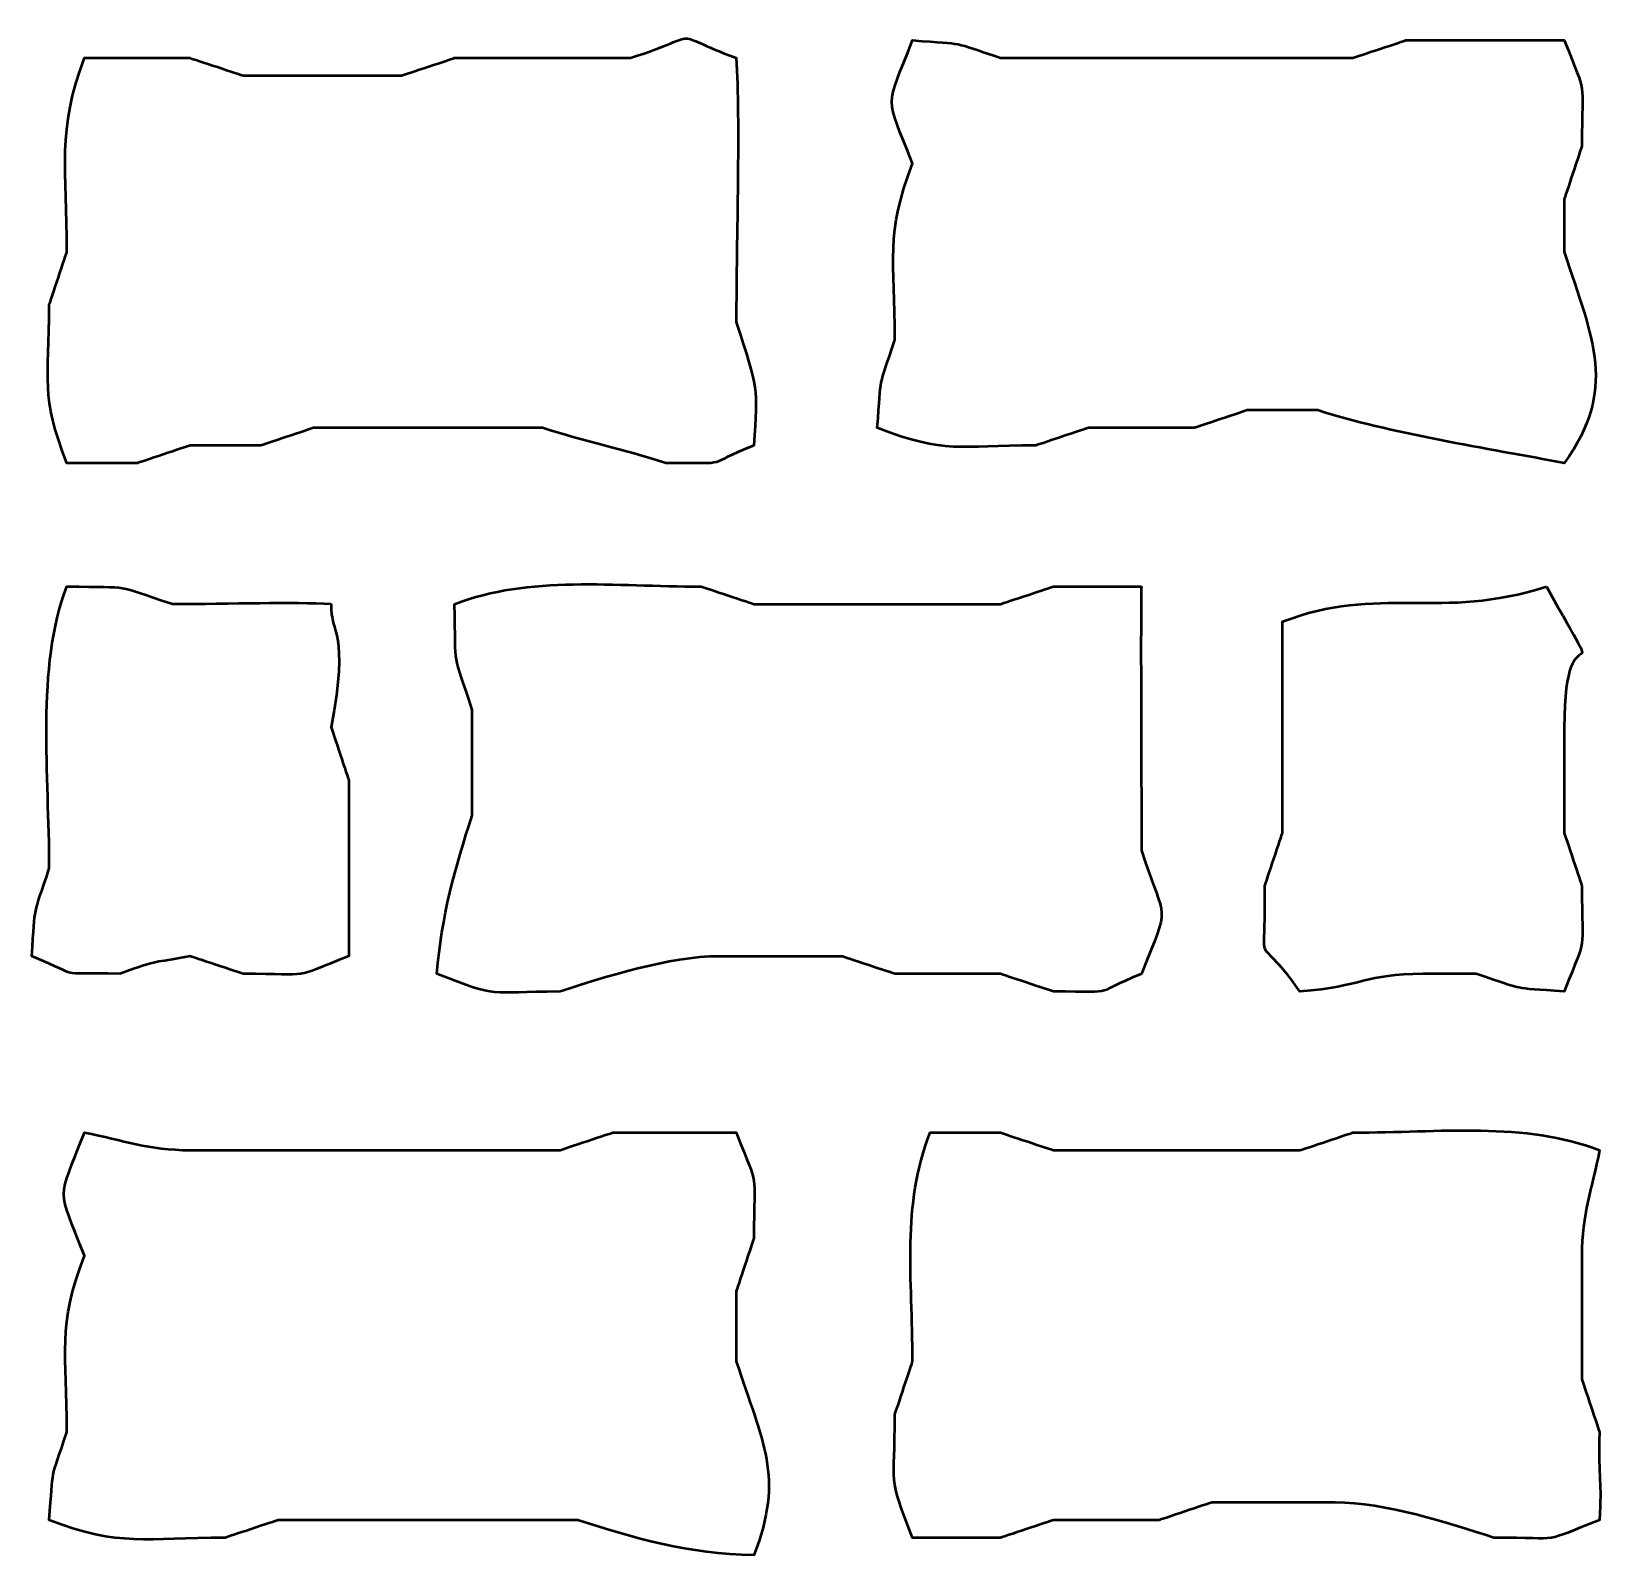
# Model space of a CAD drawing. Header units: centimetres. Extents: x -27.1 to 25.8, y -20 to 19.
# Drawn here: x -0.115 to 0.901, y -15.924 to -14.948 of the extents above; entities that cross this region are included whole.
import ezdxf

# ---------------------------------------------------------------- set-up
doc = ezdxf.new("R2010")
doc.units = ezdxf.units.CM
doc.header["$MEASUREMENT"] = 0
doc.layers.add('layer 1', color=7, linetype='Continuous')

msp = doc.modelspace()

# ---------------------------------------------------------------- linework, layer by layer
at = {"layer": 'layer 1', "color": 225, "lineweight": 50}
for points, knots in [([(0.33656, -15.13451), (0.33658, -15.07908), (0.33919, -15.00599), (0.33658, -14.96525), (0.33658, -14.96525), (0.29072, -14.94845), (0.31948, -14.94887), (0.26889, -14.96525), (0.26889, -14.96525), (0.26889, -14.96525), (0.15606, -14.96525), (0.15606, -14.96525), (0.15606, -14.96525), (0.15539, -14.96552), (0.1241, -14.97586), (0.12221, -14.97653), (0.12221, -14.97653), (0.12221, -14.97653), (0.02066, -14.97653), (0.02066, -14.97653), (0.02066, -14.97653), (0.02, -14.97626), (-0.01129, -14.96594), (-0.01318, -14.96527), (-0.01318, -14.96527), (-0.01318, -14.96527), (-0.08087, -14.96525), (-0.08087, -14.96525), (-0.08087, -14.96525), (-0.09875, -15.01135), (-0.09214, -15.03712), (-0.09214, -15.08937), (-0.09214, -15.08937), (-0.09241, -15.09004), (-0.10275, -15.12131), (-0.10343, -15.12322), (-0.10343, -15.12322), (-0.10343, -15.17323), (-0.1094, -15.18033), (-0.09214, -15.22477), (-0.09214, -15.22477), (-0.09214, -15.22477), (-0.04702, -15.22475), (-0.04702, -15.22475), (-0.04702, -15.22475), (-0.04636, -15.22448), (-0.01506, -15.21416), (-0.01318, -15.21348), (-0.01318, -15.21348), (-0.01318, -15.21348), (0.03195, -15.21348), (0.03195, -15.21348), (0.03195, -15.21348), (0.03262, -15.21321), (0.0639, -15.20289), (0.06579, -15.20219), (0.06579, -15.20219), (0.06579, -15.20219), (0.13348, -15.20221), (0.13348, -15.20221), (0.13348, -15.20221), (0.13348, -15.20221), (0.17861, -15.20219), (0.17861, -15.20219), (0.17861, -15.20219), (0.17861, -15.20219), (0.21246, -15.20221), (0.21246, -15.20221), (0.21246, -15.20221), (0.24053, -15.21131), (0.26336, -15.21566), (0.29143, -15.22475), (0.29143, -15.22475), (0.33678, -15.22477), (0.31375, -15.22673), (0.34785, -15.21348), (0.34785, -15.21348), (0.3503, -15.17506), (0.35084, -15.17853), (0.33656, -15.13451)], [0, 0, 0, 0, 0.047619, 0.047619, 0.047619, 0.047619, 0.0952381, 0.0952381, 0.0952381, 0.0952381, 0.1428571, 0.1428571, 0.1428571, 0.1428571, 0.1904762, 0.1904762, 0.1904762, 0.1904762, 0.2380952, 0.2380952, 0.2380952, 0.2380952, 0.2857143, 0.2857143, 0.2857143, 0.2857143, 0.3333333, 0.3333333, 0.3333333, 0.3333333, 0.3809524, 0.3809524, 0.3809524, 0.3809524, 0.4285714, 0.4285714, 0.4285714, 0.4285714, 0.4761905, 0.4761905, 0.4761905, 0.4761905, 0.5238095, 0.5238095, 0.5238095, 0.5238095, 0.5714286, 0.5714286, 0.5714286, 0.5714286, 0.6190476, 0.6190476, 0.6190476, 0.6190476, 0.6666667, 0.6666667, 0.6666667, 0.6666667, 0.7142857, 0.7142857, 0.7142857, 0.7142857, 0.7619048, 0.7619048, 0.7619048, 0.7619048, 0.8095238, 0.8095238, 0.8095238, 0.8095238, 0.8571429, 0.8571429, 0.8571429, 0.8571429, 0.9047619, 0.9047619, 0.9047619, 0.9047619, 1, 1, 1, 1]), ([(0.86693, -15.08933), (0.86693, -15.08933), (0.86693, -15.05547), (0.86693, -15.05547), (0.86693, -15.05547), (0.8672, -15.05481), (0.87754, -15.02353), (0.87822, -15.02163), (0.87822, -15.02163), (0.87822, -14.97526), (0.88193, -14.99255), (0.86693, -14.95394), (0.86693, -14.95394), (0.86693, -14.95394), (0.76538, -14.95394), (0.76538, -14.95394), (0.76538, -14.95394), (0.76472, -14.95421), (0.73343, -14.96456), (0.73154, -14.96524), (0.73154, -14.96524), (0.73154, -14.96524), (0.61872, -14.96524), (0.61872, -14.96524), (0.61872, -14.96524), (0.61872, -14.96524), (0.53973, -14.96523), (0.53973, -14.96523), (0.53973, -14.96523), (0.53973, -14.96523), (0.50589, -14.96524), (0.50589, -14.96524), (0.50589, -14.96524), (0.47277, -14.95427), (0.48513, -14.95668), (0.44948, -14.95394), (0.44948, -14.95394), (0.43189, -14.9993), (0.43189, -14.98759), (0.44948, -15.03293), (0.44948, -15.03293), (0.43187, -15.0783), (0.4382, -15.09463), (0.4382, -15.14576), (0.4382, -15.14576), (0.42722, -15.1789), (0.42965, -15.16653), (0.42691, -15.20218), (0.42691, -15.20218), (0.47136, -15.21942), (0.47845, -15.21344), (0.52844, -15.21345), (0.52844, -15.21345), (0.52911, -15.21318), (0.56043, -15.20285), (0.5623, -15.20217), (0.5623, -15.20217), (0.5623, -15.20217), (0.62999, -15.20218), (0.62999, -15.20218), (0.62999, -15.20218), (0.63066, -15.20191), (0.66197, -15.19156), (0.66385, -15.19089), (0.66385, -15.19089), (0.66385, -15.19089), (0.70898, -15.19088), (0.70898, -15.19088), (0.70898, -15.19088), (0.75408, -15.20552), (0.81853, -15.21558), (0.86693, -15.22474), (0.86693, -15.22474), (0.90088, -15.17708), (0.88558, -15.14693), (0.86693, -15.08933)], [0, 0, 0, 0, 0.05, 0.05, 0.05, 0.05, 0.1, 0.1, 0.1, 0.1, 0.15, 0.15, 0.15, 0.15, 0.2, 0.2, 0.2, 0.2, 0.25, 0.25, 0.25, 0.25, 0.3, 0.3, 0.3, 0.3, 0.35, 0.35, 0.35, 0.35, 0.4, 0.4, 0.4, 0.4, 0.45, 0.45, 0.45, 0.45, 0.5, 0.5, 0.5, 0.5, 0.55, 0.55, 0.55, 0.55, 0.6, 0.6, 0.6, 0.6, 0.65, 0.65, 0.65, 0.65, 0.7, 0.7, 0.7, 0.7, 0.75, 0.75, 0.75, 0.75, 0.8, 0.8, 0.8, 0.8, 0.85, 0.85, 0.85, 0.85, 0.9, 0.9, 0.9, 0.9, 1, 1, 1, 1]), ([(0.07711, -15.31494), (0.05272, -15.31338), (0.01292, -15.31496), (-0.02444, -15.31494), (-0.02444, -15.31494), (-0.06428, -15.30205), (-0.04778, -15.30464), (-0.09213, -15.30369), (-0.09213, -15.30369), (-0.11211, -15.35513), (-0.10341, -15.42512), (-0.10343, -15.48418), (-0.10343, -15.48418), (-0.1144, -15.51731), (-0.11196, -15.50495), (-0.1147, -15.5406), (-0.1147, -15.5406), (-0.07867, -15.55488), (-0.10392, -15.55089), (-0.05828, -15.55188), (-0.05828, -15.55188), (-0.03056, -15.54192), (-0.03895, -15.5456), (-0.01317, -15.5406), (-0.01317, -15.5406), (-0.0125, -15.54087), (0.0188, -15.5512), (0.02068, -15.55188), (0.02068, -15.55188), (0.06706, -15.55187), (0.04978, -15.55558), (0.08837, -15.5406), (0.08837, -15.5406), (0.08837, -15.5406), (0.08837, -15.42776), (0.08837, -15.42776), (0.08837, -15.42776), (0.0881, -15.42709), (0.07776, -15.39582), (0.0771, -15.39392), (0.0771, -15.39392), (0.08892, -15.33132), (0.07643, -15.33501), (0.07711, -15.31494)], [0, 0, 0, 0, 0.0833333, 0.0833333, 0.0833333, 0.0833333, 0.1666667, 0.1666667, 0.1666667, 0.1666667, 0.25, 0.25, 0.25, 0.25, 0.3333333, 0.3333333, 0.3333333, 0.3333333, 0.4166667, 0.4166667, 0.4166667, 0.4166667, 0.5, 0.5, 0.5, 0.5, 0.5833333, 0.5833333, 0.5833333, 0.5833333, 0.6666667, 0.6666667, 0.6666667, 0.6666667, 0.75, 0.75, 0.75, 0.75, 0.8333333, 0.8333333, 0.8333333, 0.8333333, 1, 1, 1, 1]), ([(0.59615, -15.30374), (0.59615, -15.30374), (0.53974, -15.30376), (0.53974, -15.30376), (0.53974, -15.30376), (0.53908, -15.30403), (0.50779, -15.31433), (0.5059, -15.31501), (0.5059, -15.31501), (0.5059, -15.31501), (0.47206, -15.31501), (0.47206, -15.31501), (0.47206, -15.31501), (0.47206, -15.31501), (0.34795, -15.31503), (0.34795, -15.31503), (0.34795, -15.31503), (0.34728, -15.31476), (0.31598, -15.30442), (0.31411, -15.30376), (0.31411, -15.30376), (0.25853, -15.30374), (0.20376, -15.29654), (0.15614, -15.31501), (0.15614, -15.31501), (0.15708, -15.35939), (0.15452, -15.34287), (0.16743, -15.3827), (0.16743, -15.3827), (0.16743, -15.3827), (0.16743, -15.41655), (0.16743, -15.41655), (0.16743, -15.41655), (0.16743, -15.41655), (0.16743, -15.45039), (0.16743, -15.45039), (0.16743, -15.45039), (0.15657, -15.48391), (0.14771, -15.51478), (0.14487, -15.55195), (0.14487, -15.55195), (0.18629, -15.56804), (0.17617, -15.56323), (0.22383, -15.56323), (0.22383, -15.56323), (0.25259, -15.55393), (0.29361, -15.54068), (0.32539, -15.54067), (0.32539, -15.54067), (0.32539, -15.54067), (0.40437, -15.54067), (0.40437, -15.54067), (0.40437, -15.54067), (0.40504, -15.54094), (0.43634, -15.55127), (0.43823, -15.55195), (0.43823, -15.55195), (0.43823, -15.55195), (0.50591, -15.55194), (0.50591, -15.55194), (0.50591, -15.55194), (0.50658, -15.55221), (0.53785, -15.56256), (0.53976, -15.56323), (0.53976, -15.56323), (0.5851, -15.56324), (0.56206, -15.5652), (0.59616, -15.55194), (0.59616, -15.55194), (0.61456, -15.50456), (0.61203, -15.52189), (0.59616, -15.47296), (0.59616, -15.47296), (0.59616, -15.44651), (0.59537, -15.30519), (0.59615, -15.30374)], [0, 0, 0, 0, 0.05, 0.05, 0.05, 0.05, 0.1, 0.1, 0.1, 0.1, 0.15, 0.15, 0.15, 0.15, 0.2, 0.2, 0.2, 0.2, 0.25, 0.25, 0.25, 0.25, 0.3, 0.3, 0.3, 0.3, 0.35, 0.35, 0.35, 0.35, 0.4, 0.4, 0.4, 0.4, 0.45, 0.45, 0.45, 0.45, 0.5, 0.5, 0.5, 0.5, 0.55, 0.55, 0.55, 0.55, 0.6, 0.6, 0.6, 0.6, 0.65, 0.65, 0.65, 0.65, 0.7, 0.7, 0.7, 0.7, 0.75, 0.75, 0.75, 0.75, 0.8, 0.8, 0.8, 0.8, 0.85, 0.85, 0.85, 0.85, 0.9, 0.9, 0.9, 0.9, 1, 1, 1, 1]), ([(0.85562, -15.30374), (0.78756, -15.3258), (0.74814, -15.30233), (0.68638, -15.32629), (0.68638, -15.32629), (0.68638, -15.32629), (0.68638, -15.46169), (0.68638, -15.46169), (0.68638, -15.46169), (0.68611, -15.46236), (0.67576, -15.49363), (0.67509, -15.49554), (0.67509, -15.49554), (0.67643, -15.55613), (0.66674, -15.51983), (0.69765, -15.56323), (0.69765, -15.56323), (0.73855, -15.56008), (0.73848, -15.55194), (0.77664, -15.55194), (0.77664, -15.55194), (0.77664, -15.55194), (0.81049, -15.55192), (0.81049, -15.55192), (0.81049, -15.55192), (0.84361, -15.5629), (0.83124, -15.5605), (0.86689, -15.56323), (0.86689, -15.56323), (0.88189, -15.5246), (0.87818, -15.54192), (0.87818, -15.49554), (0.87818, -15.49554), (0.87791, -15.49487), (0.86757, -15.46358), (0.86689, -15.46169), (0.86689, -15.46169), (0.86689, -15.46169), (0.86687, -15.394), (0.86687, -15.394), (0.86687, -15.394), (0.86689, -15.30946), (0.899, -15.38375), (0.85562, -15.30374)], [0, 0, 0, 0, 0.0833333, 0.0833333, 0.0833333, 0.0833333, 0.1666667, 0.1666667, 0.1666667, 0.1666667, 0.25, 0.25, 0.25, 0.25, 0.3333333, 0.3333333, 0.3333333, 0.3333333, 0.4166667, 0.4166667, 0.4166667, 0.4166667, 0.5, 0.5, 0.5, 0.5, 0.5833333, 0.5833333, 0.5833333, 0.5833333, 0.6666667, 0.6666667, 0.6666667, 0.6666667, 0.75, 0.75, 0.75, 0.75, 0.8333333, 0.8333333, 0.8333333, 0.8333333, 1, 1, 1, 1]), ([(0.88946, -15.84531), (0.88919, -15.84464), (0.87886, -15.81334), (0.87818, -15.81145), (0.87818, -15.81145), (0.87818, -15.81145), (0.87818, -15.76632), (0.87818, -15.76632), (0.87818, -15.76632), (0.87818, -15.76632), (0.87818, -15.73249), (0.87818, -15.73249), (0.87818, -15.73249), (0.87818, -15.70543), (0.88473, -15.68979), (0.88946, -15.6648), (0.88946, -15.6648), (0.84184, -15.64631), (0.78708, -15.6535), (0.7315, -15.6535), (0.7315, -15.6535), (0.73083, -15.65377), (0.69954, -15.66412), (0.69765, -15.6648), (0.69765, -15.6648), (0.69765, -15.6648), (0.58483, -15.6648), (0.58483, -15.6648), (0.58483, -15.6648), (0.58483, -15.6648), (0.5397, -15.66479), (0.5397, -15.66479), (0.5397, -15.66479), (0.53903, -15.66452), (0.50775, -15.6542), (0.50586, -15.6535), (0.50586, -15.6535), (0.50586, -15.6535), (0.46071, -15.65352), (0.46071, -15.65352), (0.46071, -15.65352), (0.44242, -15.70071), (0.44946, -15.74571), (0.44946, -15.80018), (0.44946, -15.80018), (0.44919, -15.80085), (0.43884, -15.83215), (0.43817, -15.83402), (0.43817, -15.83402), (0.43817, -15.88168), (0.43338, -15.87159), (0.44946, -15.91301), (0.44946, -15.91301), (0.44946, -15.91301), (0.50586, -15.91303), (0.50586, -15.91303), (0.50586, -15.91303), (0.50653, -15.91276), (0.53781, -15.90241), (0.5397, -15.90173), (0.5397, -15.90173), (0.5397, -15.90173), (0.60739, -15.90174), (0.60739, -15.90174), (0.60739, -15.90174), (0.60806, -15.90147), (0.63935, -15.89112), (0.64124, -15.89044), (0.64124, -15.89044), (0.64124, -15.89044), (0.72022, -15.89045), (0.72022, -15.89045), (0.72022, -15.89045), (0.75202, -15.89044), (0.79303, -15.90369), (0.82177, -15.91303), (0.82177, -15.91303), (0.86814, -15.91303), (0.85087, -15.91672), (0.88946, -15.90173), (0.88946, -15.90173), (0.89112, -15.8761), (0.88867, -15.87724), (0.88946, -15.84531)], [0, 0, 0, 0, 0.0454545, 0.0454545, 0.0454545, 0.0454545, 0.0909091, 0.0909091, 0.0909091, 0.0909091, 0.1363636, 0.1363636, 0.1363636, 0.1363636, 0.1818182, 0.1818182, 0.1818182, 0.1818182, 0.2272727, 0.2272727, 0.2272727, 0.2272727, 0.2727273, 0.2727273, 0.2727273, 0.2727273, 0.3181818, 0.3181818, 0.3181818, 0.3181818, 0.3636364, 0.3636364, 0.3636364, 0.3636364, 0.4090909, 0.4090909, 0.4090909, 0.4090909, 0.4545455, 0.4545455, 0.4545455, 0.4545455, 0.5, 0.5, 0.5, 0.5, 0.5454545, 0.5454545, 0.5454545, 0.5454545, 0.5909091, 0.5909091, 0.5909091, 0.5909091, 0.6363636, 0.6363636, 0.6363636, 0.6363636, 0.6818182, 0.6818182, 0.6818182, 0.6818182, 0.7272727, 0.7272727, 0.7272727, 0.7272727, 0.7727273, 0.7727273, 0.7727273, 0.7727273, 0.8181818, 0.8181818, 0.8181818, 0.8181818, 0.8636364, 0.8636364, 0.8636364, 0.8636364, 0.9090909, 0.9090909, 0.9090909, 0.9090909, 1, 1, 1, 1]), ([(0.33656, -15.80014), (0.33656, -15.80014), (0.33656, -15.75501), (0.33656, -15.75501), (0.33656, -15.75501), (0.33683, -15.75434), (0.34717, -15.72305), (0.34785, -15.72118), (0.34785, -15.72118), (0.34785, -15.67481), (0.35155, -15.69208), (0.33655, -15.65347), (0.33655, -15.65347), (0.33655, -15.65347), (0.25758, -15.65349), (0.25758, -15.65349), (0.25758, -15.65349), (0.25691, -15.65376), (0.22562, -15.66408), (0.22372, -15.66476), (0.22372, -15.66476), (0.22372, -15.66476), (0.13347, -15.66477), (0.13347, -15.66477), (0.13347, -15.66477), (0.13347, -15.66477), (-0.01321, -15.66476), (-0.01321, -15.66476), (-0.01321, -15.66476), (-0.04026, -15.66476), (-0.05589, -15.65822), (-0.0809, -15.65349), (-0.0809, -15.65349), (-0.09848, -15.69882), (-0.09848, -15.68712), (-0.0809, -15.73246), (-0.0809, -15.73246), (-0.0985, -15.77782), (-0.09217, -15.79415), (-0.09217, -15.8453), (-0.09217, -15.8453), (-0.10314, -15.87841), (-0.10071, -15.86605), (-0.10346, -15.9017), (-0.10346, -15.9017), (-0.0581, -15.91932), (-0.04177, -15.913), (0.00938, -15.91298), (0.00938, -15.91298), (0.01005, -15.91271), (0.04133, -15.90239), (0.04321, -15.9017), (0.04321, -15.9017), (0.04321, -15.9017), (0.15604, -15.90171), (0.15604, -15.90171), (0.15604, -15.90171), (0.15604, -15.90171), (0.20117, -15.90171), (0.20117, -15.90171), (0.20117, -15.90171), (0.20117, -15.90171), (0.23502, -15.9017), (0.23502, -15.9017), (0.23502, -15.9017), (0.27223, -15.91378), (0.30546, -15.92335), (0.34785, -15.92426), (0.34785, -15.92426), (0.36752, -15.87361), (0.35338, -15.852), (0.33656, -15.80014)], [0, 0, 0, 0, 0.0526316, 0.0526316, 0.0526316, 0.0526316, 0.1052632, 0.1052632, 0.1052632, 0.1052632, 0.1578947, 0.1578947, 0.1578947, 0.1578947, 0.2105263, 0.2105263, 0.2105263, 0.2105263, 0.2631579, 0.2631579, 0.2631579, 0.2631579, 0.3157895, 0.3157895, 0.3157895, 0.3157895, 0.3684211, 0.3684211, 0.3684211, 0.3684211, 0.4210526, 0.4210526, 0.4210526, 0.4210526, 0.4736842, 0.4736842, 0.4736842, 0.4736842, 0.5263158, 0.5263158, 0.5263158, 0.5263158, 0.5789474, 0.5789474, 0.5789474, 0.5789474, 0.6315789, 0.6315789, 0.6315789, 0.6315789, 0.6842105, 0.6842105, 0.6842105, 0.6842105, 0.7368421, 0.7368421, 0.7368421, 0.7368421, 0.7894737, 0.7894737, 0.7894737, 0.7894737, 0.8421053, 0.8421053, 0.8421053, 0.8421053, 0.8947368, 0.8947368, 0.8947368, 0.8947368, 1, 1, 1, 1])]:
    msp.add_open_spline(points, degree=3, knots=knots, dxfattribs=at)

doc.saveas('drawing.dxf')
